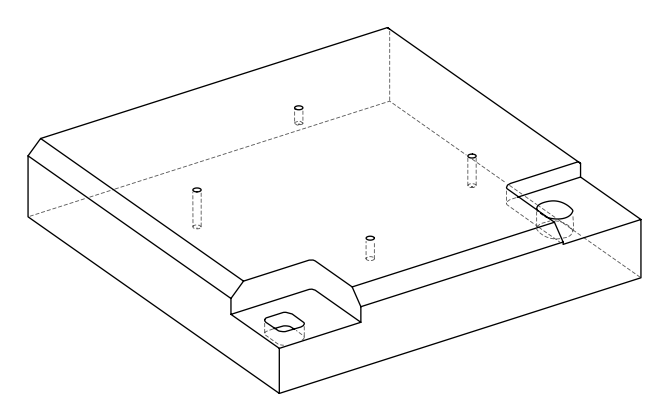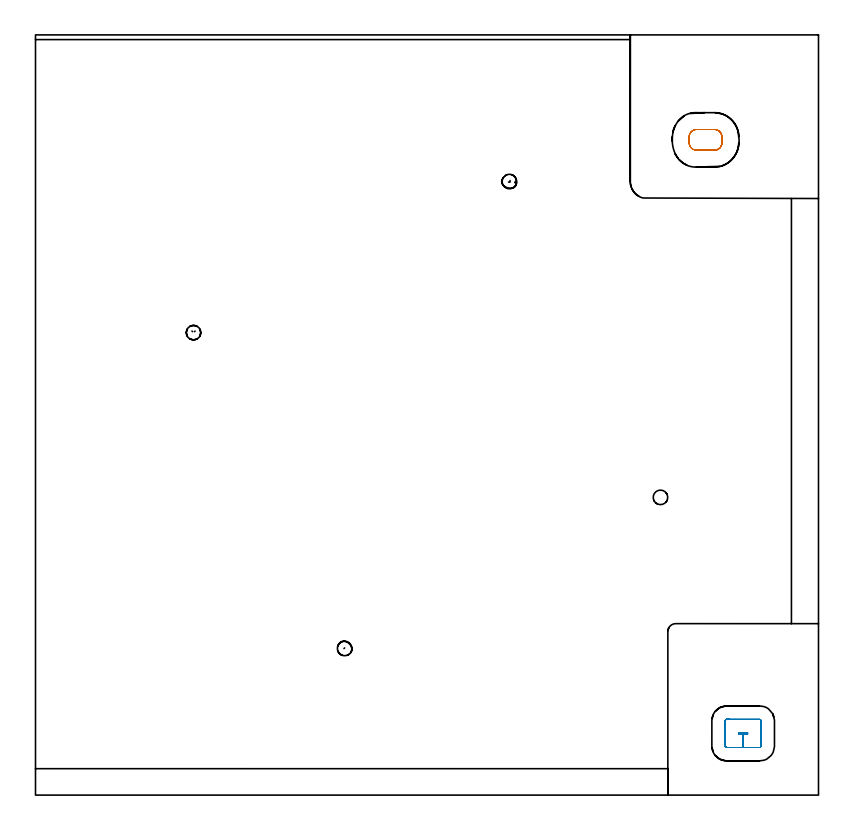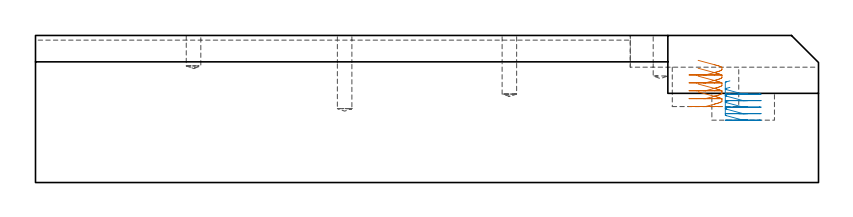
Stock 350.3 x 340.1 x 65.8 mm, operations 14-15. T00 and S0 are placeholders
(PLAN: 15 operations, 6 tool changes, 86.7 min)
(1 SPOT_DRILL | STEP1POCKET | NXT0321_9005460120000 | 0.03 min | 0 mm3)
(2 SPOT_DRILL_1 | STEP1POCKET_1 | NXT0321_9005460120000 | 0.03 min | 0 mm3)
(3 SPOT_DRILL_2 | STEP1POCKET_2 | NXT0321_9005460120000 | 0.03 min | 0 mm3)
(4 SPOT_DRILL_3 | STEP1POCKET_3 | NXT0321_9005460120000 | 0.03 min | 0 mm3)
(5 DRILL_BLIND_HOLE_INTO_CENTER | STEP1POCKET | NXT0301_036 | 0.07 min | 461 mm3)
(6 DRILL_BLIND_HOLE_INTO_CENTER_1 | STEP1POCKET_1 | NXT0301_036 | 0.15 min | 1090 mm3)
(7 DRILL_BLIND_HOLE_INTO_CENTER_2 | STEP1POCKET_2 | NXT0301_036 | 0.09 min | 610 mm3)
(8 DRILL_BLIND_HOLE_INTO_CENTER_3 | STEP1POCKET_3 | NXT0301_036 | 0.12 min | 876 mm3)
(9 AREA_MILL | FG_CHAMFER_SURFACE | UGT0205_001 | 2.28 min | 589 mm3)
(10 AREA_MILL_1 | FG_CHAMFER_SURFACE_1 | UGT0205_001 | 11.5 min | 20148 mm3)
(11 AREA_MILL_2 | FG_CHAMFER_SURFACE_2 | UGT0205_001 | 7.81 min | 14885 mm3)
(12 MILL_CORNER_NOTCH_RECTANGULAR | CORNER_NOTCH_RECTANGULAR | NXT0201_011 | Follow Part, ap 3, ae 75% | 9.17 min | 86854 mm3)
(13 MILL_CORNER_NOTCH_RECTANGULAR_1 | CORNER_NOTCH_RECTANGULAR_1 | NXT0201_008 | Follow Part, ap 1.5, ae 75% | 53.15 min | 132902 mm3)
(14 MILL_RECTANGULAR_POCKET | POCKET_RECTANGULAR_STRAIGHT | UGT0201_133 | Follow Part, ap 3.75, ae 75% | 0.95 min | 10909 mm3)
(15 MILL_RECTANGULAR_POCKET_1 | POCKET_RECTANGULAR_STRAIGHT_1 | NXT0201_011 | Follow Part, ap 3, ae 75% | 1.31 min | 7810 mm3)
(TOOL NXT0321_9005460120000 | NC Spot Drill, 142deg, 12mm, Carbide, Uncoated | D12 PA142 FL30 Z2)
(TOOL NXT0301_036 | Carbide Drill 6.5mm [860.1-0650-033A1-MM 2214] | D6.5 PA140 FL53 Z2)
(TOOL UGT0205_001 | Chamfer Mill 20 x 3 x 45 deg. | D20 FL50 Z2)
(TOOL NXT0201_011 | ENDMILL 12mm [2P460-1200-NA 1630] | D12 FL38 Z6)
(TOOL NXT0201_008 | ENDMILL 6mm [2P460-0600-NA 1630] | D6 FL26 Z6)
(TOOL UGT0201_133 | Carbide End Mill 15.0 | D15 FL30 Z4)
(OP 14 MILL_RECTANGULAR_POCKET)
G17 G21 G94 G90
T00 M6
G54
G17 G0 G90 X296.455 Y288.5 S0 M3
G43 Z75.8 H0
Z54.667
G94 G1 X303.884 Z52.676 F250.
X304.378 Y288.563 Z52.543
X304.857 Y288.698 Z52.409
X305.311 Y288.9 Z52.276
X305.731 Y289.167 Z52.143
X306.108 Y289.492 Z52.009
X306.433 Y289.869 Z51.876
X306.7 Y290.289 Z51.743
X306.902 Y290.743 Z51.61
X307.037 Y291.222 Z51.476
X307.1 Y291.716 Z51.343
Y294.584 Z50.574
X307.037 Y295.078 Z50.441
X306.902 Y295.557 Z50.308
X306.7 Y296.011 Z50.174
X306.433 Y296.431 Z50.041
X306.108 Y296.808 Z49.908
X305.731 Y297.133 Z49.774
X305.311 Y297.4 Z49.641
X304.857 Y297.602 Z49.508
X304.378 Y297.737 Z49.374
X303.884 Y297.8 Z49.241
X303.7 Z49.192
X299.75 Z48.133
X295.8 F500.
G3 X292.4 Y294.4 R3.4
G1 Y291.9
G3 X295.8 Y288.5 R3.4
G1 X303.7
G3 X307.1 Y291.9 R3.4
G1 Y294.4
G3 X303.7 Y297.8 R3.4
G1 X299.75
X298.75
G0 X296.455 Y288.5 Z51.133
G1 X303.7 Z49.192 F250.
X303.884 Z49.143
X304.378 Y288.563 Z49.009
X304.857 Y288.698 Z48.876
X305.311 Y288.9 Z48.743
X305.731 Y289.167 Z48.609
X306.108 Y289.492 Z48.476
X306.433 Y289.869 Z48.343
X306.7 Y290.289 Z48.209
X306.902 Y290.743 Z48.076
X307.037 Y291.222 Z47.943
X307.1 Y291.716 Z47.81
Y294.584 Z47.041
X307.037 Y295.078 Z46.908
X306.902 Y295.557 Z46.774
X306.7 Y296.011 Z46.641
X306.433 Y296.431 Z46.508
X306.108 Y296.808 Z46.374
X305.731 Y297.133 Z46.241
X305.311 Y297.4 Z46.108
X304.857 Y297.602 Z45.974
X304.378 Y297.737 Z45.841
X303.884 Y297.8 Z45.708
X303.7 Z45.658
X299.75 Z44.6
X295.8 F500.
G3 X292.4 Y294.4 R3.4
G1 Y291.9
G3 X295.8 Y288.5 R3.4
G1 X303.7
G3 X307.1 Y291.9 R3.4
G1 Y294.4
G3 X303.7 Y297.8 R3.4
G1 X299.75
X298.75
G0 X296.455 Y288.5 Z47.6
G1 X303.7 Z45.659 F250.
X303.884 Z45.609
X304.378 Y288.563 Z45.476
X304.857 Y288.698 Z45.343
X305.311 Y288.9 Z45.209
X305.731 Y289.167 Z45.076
X306.108 Y289.492 Z44.943
X306.433 Y289.869 Z44.809
X306.7 Y290.289 Z44.676
X306.902 Y290.743 Z44.543
X307.037 Y291.222 Z44.41
X307.1 Y291.716 Z44.276
Y294.584 Z43.508
X307.037 Y295.078 Z43.374
X306.902 Y295.557 Z43.241
X306.7 Y296.011 Z43.108
X306.433 Y296.431 Z42.974
X306.108 Y296.808 Z42.841
X305.731 Y297.133 Z42.708
X305.311 Y297.4 Z42.574
X304.857 Y297.602 Z42.441
X304.378 Y297.737 Z42.308
X303.884 Y297.8 Z42.174
X303.7 Z42.125
X299.75 Z41.067
X295.8 F500.
G3 X292.4 Y294.4 R3.4
G1 Y291.9
G3 X295.8 Y288.5 R3.4
G1 X303.7
G3 X307.1 Y291.9 R3.4
G1 Y294.4
G3 X303.7 Y297.8 R3.4
G1 X299.75
X298.75
G0 X296.456 Y288.5 Z44.067
G1 X303.7 Z42.126 F250.
X303.884 Z42.076
X304.378 Y288.563 Z41.943
X304.857 Y288.698 Z41.81
X305.311 Y288.9 Z41.676
X305.731 Y289.167 Z41.543
X306.108 Y289.492 Z41.41
X306.433 Y289.869 Z41.276
X306.7 Y290.289 Z41.143
X306.902 Y290.743 Z41.01
X307.037 Y291.222 Z40.876
X307.1 Y291.716 Z40.743
Y294.584 Z39.974
X307.04 Y295.061 Z39.846
X306.914 Y295.525 Z39.717
X306.723 Y295.966 Z39.588
X306.536 Y296.284 Z39.489
X306.262 Y296.643 Z39.368
X305.942 Y296.963 Z39.247
X305.582 Y297.237 Z39.126
X305.19 Y297.462 Z39.005
X304.771 Y297.632 Z38.883
X304.333 Y297.746 Z38.762
X303.884 Y297.8 Z38.641
X303.7 Z38.592
X299.75 Z37.533
X295.8 F500.
G3 X292.4 Y294.4 R3.4
G1 Y291.9
G3 X295.8 Y288.5 R3.4
G1 X303.7
G3 X307.1 Y291.9 R3.4
G1 Y294.4
G3 X303.7 Y297.8 R3.4
G1 X299.75
X298.75
G0 X296.456 Y288.5 Z40.533
G1 X303.7 Z38.592 F250.
X303.884 Z38.543
X304.378 Y288.563 Z38.41
X304.857 Y288.698 Z38.276
X305.311 Y288.9 Z38.143
X305.731 Y289.167 Z38.01
X306.108 Y289.492 Z37.876
X306.433 Y289.869 Z37.743
X306.7 Y290.289 Z37.61
X306.902 Y290.743 Z37.476
X307.037 Y291.222 Z37.343
X307.1 Y291.716 Z37.21
Y294.584 Z36.441
X307.04 Y295.061 Z36.312
X306.914 Y295.525 Z36.184
X306.723 Y295.966 Z36.055
X306.536 Y296.284 Z35.956
X306.262 Y296.643 Z35.835
X305.942 Y296.963 Z35.714
X305.582 Y297.237 Z35.592
X305.19 Y297.462 Z35.471
X304.771 Y297.632 Z35.35
X304.333 Y297.746 Z35.229
X303.884 Y297.8 Z35.108
X303.7 Z35.058
X299.75 Z34.
X295.8 F500.
G3 X292.4 Y294.4 R3.4
G1 Y291.9
G3 X295.8 Y288.5 R3.4
G1 X303.7
G3 X307.1 Y291.9 R3.4
G1 Y294.4
G3 X303.7 Y297.8 R3.4
G1 X299.75
X298.75
G0 Z75.8
M5
M2
(OP 15 MILL_RECTANGULAR_POCKET_1)
G17 G21 G94 G90
T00 M6
G54
G17 G0 G90 X310.671 Y33.9 S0 M3
G43 Z75.8 H1
Z45.477
G94 G1 X309.216 Z45.087 F250.
X308.992 Y33.834 Z45.024
X308.801 Y33.699 Z44.962
X308.666 Y33.508 Z44.899
X308.6 Y33.284 Z44.836
Y21.916 Z41.791
X308.666 Y21.692 Z41.728
X308.801 Y21.501 Z41.665
X308.992 Y21.366 Z41.603
X309.216 Y21.3 Z41.54
X316.6 Z39.562
Y27.3
X318.6 F500.
Y27.9
X314.6
Y27.3
X316.6
Y21.3
X323.9
G3 X324.6 Y22. R0.7
G1 Y33.2
G3 X323.9 Y33.9 R0.7
G1 X309.3
G3 X308.6 Y33.2 R0.7
G1 Y22.
G3 X309.3 Y21.3 R0.7
G1 X316.6
X317.6
G0 X310.671 Y33.9 Z42.562
G1 X309.216 Z42.172 F250.
X308.992 Y33.834 Z42.109
X308.801 Y33.699 Z42.046
X308.666 Y33.508 Z41.984
X308.6 Y33.284 Z41.921
Y21.916 Z38.875
X308.666 Y21.692 Z38.813
X308.801 Y21.501 Z38.75
X308.992 Y21.366 Z38.687
X309.216 Y21.3 Z38.625
X316.6 Z36.646
Y27.3
X318.6 F500.
Y27.9
X314.6
Y27.3
X316.6
Y21.3
X323.9
G3 X324.6 Y22. R0.7
G1 Y33.2
G3 X323.9 Y33.9 R0.7
G1 X309.3
G3 X308.6 Y33.2 R0.7
G1 Y22.
G3 X309.3 Y21.3 R0.7
G1 X316.6
X317.6
G0 X310.671 Y33.9 Z39.646
G1 X309.216 Z39.256 F250.
X308.992 Y33.834 Z39.194
X308.801 Y33.699 Z39.131
X308.666 Y33.508 Z39.068
X308.6 Y33.284 Z39.006
Y21.916 Z35.96
X308.666 Y21.692 Z35.897
X308.801 Y21.501 Z35.835
X308.992 Y21.366 Z35.772
X309.216 Y21.3 Z35.709
X316.6 Z33.731
Y27.3
X318.6 F500.
Y27.9
X314.6
Y27.3
X316.6
Y21.3
X323.9
G3 X324.6 Y22. R0.7
G1 Y33.2
G3 X323.9 Y33.9 R0.7
G1 X309.3
G3 X308.6 Y33.2 R0.7
G1 Y22.
G3 X309.3 Y21.3 R0.7
G1 X316.6
X317.6
G0 X310.671 Y33.9 Z36.731
G1 X309.216 Z36.341 F250.
X308.992 Y33.834 Z36.278
X308.801 Y33.699 Z36.216
X308.666 Y33.508 Z36.153
X308.6 Y33.284 Z36.09
Y21.916 Z33.044
X308.666 Y21.692 Z32.982
X308.801 Y21.501 Z32.919
X308.992 Y21.366 Z32.857
X309.216 Y21.3 Z32.794
X316.6 Z30.815
Y27.3
X318.6 F500.
Y27.9
X314.6
Y27.3
X316.6
Y21.3
X323.9
G3 X324.6 Y22. R0.7
G1 Y33.2
G3 X323.9 Y33.9 R0.7
G1 X309.3
G3 X308.6 Y33.2 R0.7
G1 Y22.
G3 X309.3 Y21.3 R0.7
G1 X316.6
X317.6
G0 X310.671 Y33.9 Z33.815
G1 X309.216 Z33.426 F250.
X308.992 Y33.834 Z33.363
X308.801 Y33.699 Z33.3
X308.666 Y33.508 Z33.238
X308.6 Y33.284 Z33.175
Y21.916 Z30.129
X308.666 Y21.692 Z30.066
X308.801 Y21.501 Z30.004
X308.992 Y21.366 Z29.941
X309.216 Y21.3 Z29.878
X316.6 Z27.9
Y27.3
X318.6 F500.
Y27.9
X314.6
Y27.3
X316.6
Y21.3
X323.9
G3 X324.6 Y22. R0.7
G1 Y33.2
G3 X323.9 Y33.9 R0.7
G1 X309.3
G3 X308.6 Y33.2 R0.7
G1 Y22.
G3 X309.3 Y21.3 R0.7
G1 X316.6
X317.6
G0 Z75.8
M5
M2
